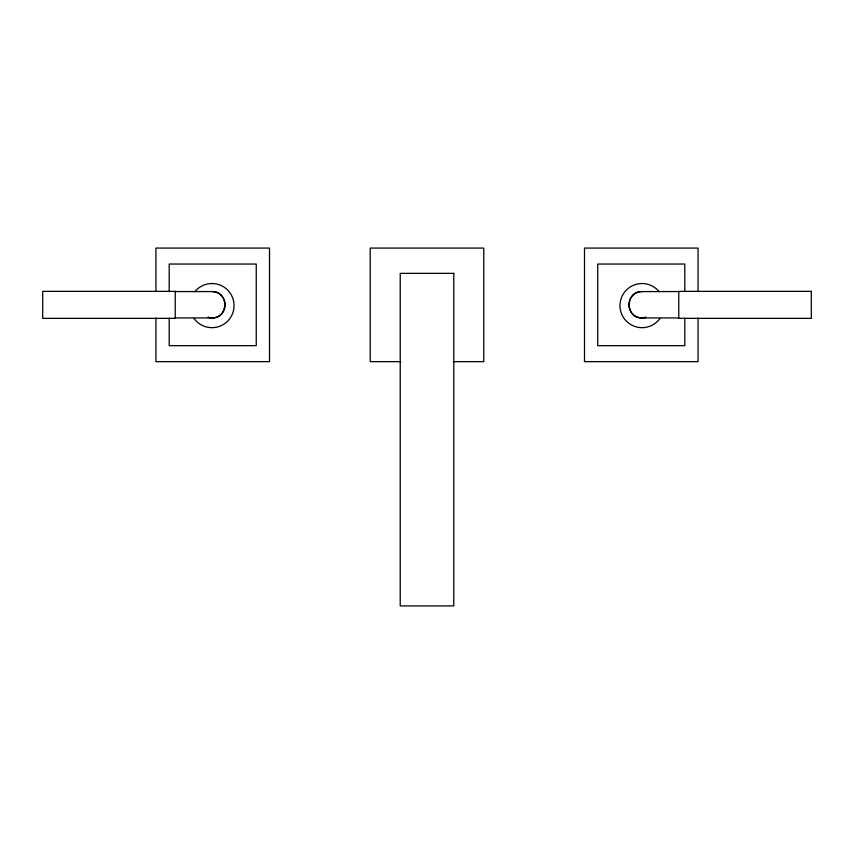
<?xml version="1.0" encoding="UTF-8"?>
<svg xmlns="http://www.w3.org/2000/svg" width="854" height="854" viewBox="0 0 854 854"><rect width="100%" height="100%" fill="white"/><g stroke="black" fill="none" stroke-linecap="round" stroke-linejoin="round"><path stroke-width="1.28" d="M175.23 317.934L211.973 317.934C228.947 318.691 228.947 290.83 211.973 291.577L175.23 291.577M678.77 291.577L642.027 291.577C625.053 290.83 625.053 318.691 642.027 317.934L678.77 317.934M642.027 317.934L646.094 317.293A13.173 13.173 0 0 1 629.003 306.821A13.173 13.173 0 0 1 642.027 291.577M400.59 361.648L370.22 361.648L370.22 248.076L483.78 248.076L483.78 361.648L453.41 361.648M211.973 317.934L207.906 317.293A13.173 13.173 0 0 0 224.997 306.821A13.173 13.173 0 0 0 211.973 291.577M698.06 291.662L698.06 248.076L584.488 248.076L584.488 361.648L698.06 361.648L698.06 318.072M684.801 291.694L684.801 264.046L597.747 264.046L597.747 345.678L684.801 345.678L684.801 318.03M169.199 291.694L169.199 264.046L256.253 264.046L256.253 345.678L169.199 345.678L169.199 318.03M155.94 291.662L155.94 248.076L269.512 248.076L269.512 361.648L155.94 361.648L155.94 318.072M194.819 291.716A22.065 22.065 0 0 1 227.303 289.73A22.065 22.065 0 0 1 226.449 322.257A22.065 22.065 0 0 1 194.114 318.574M659.886 318.574A22.065 22.065 0 0 1 627.551 322.257A22.065 22.065 0 0 1 626.697 289.73A22.065 22.065 0 0 1 659.181 291.716M453.784 273.365L400.216 273.365L400.216 605.924L453.784 605.924L453.784 273.365M175.23 291.363L42.7 291.363L42.7 318.361L175.23 318.361L175.23 291.363M811.3 291.363L678.77 291.363L678.77 318.361L811.3 318.361L811.3 291.363"/></g></svg>
